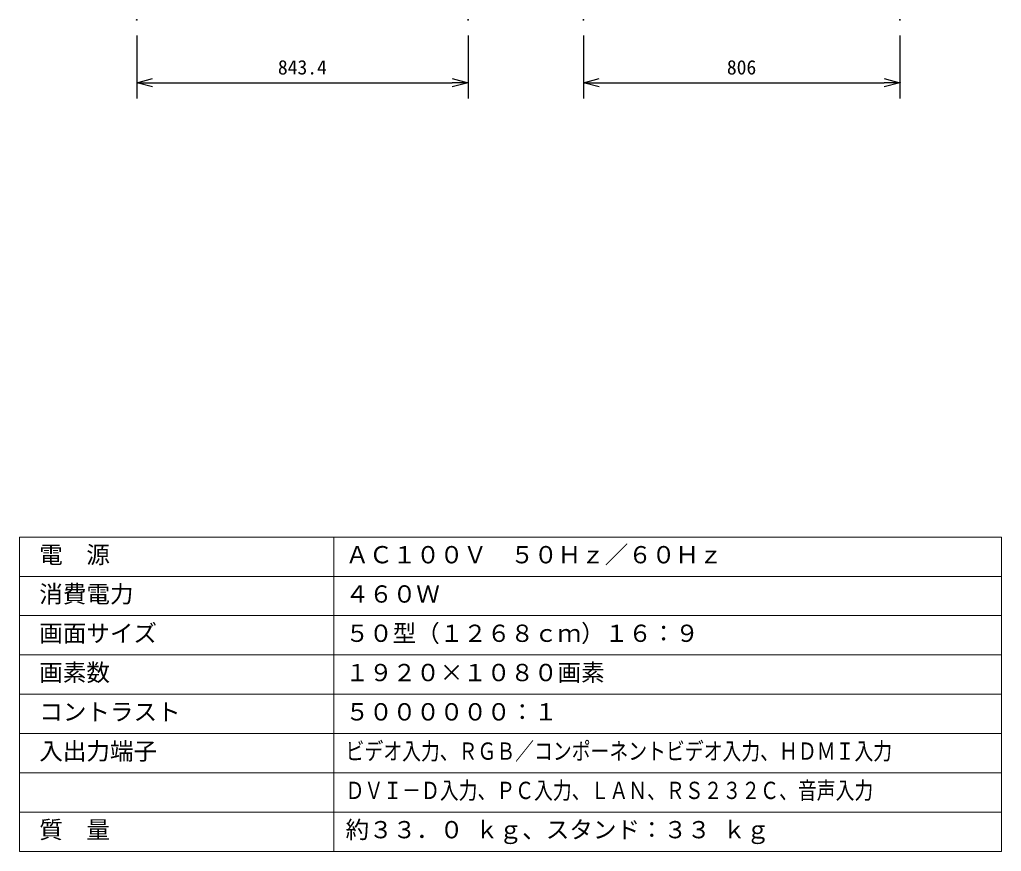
# Model space of a CAD drawing. Units: millimetres, scale not verified. Extents: x -62 to 63, y -117 to 117.
# Drawn here: x -62.5 to 62.5, y -116.5 to -10.6 of the extents above; entities that cross this region are included whole.
import ezdxf
from ezdxf.enums import TextEntityAlignment as Align

# ---------------------------------------------------------------- set-up
doc = ezdxf.new("R2010")
doc.units = ezdxf.units.MM
doc.header["$LTSCALE"] = 0.125
doc.header["$PDMODE"] = 32
doc.header["$PDSIZE"] = 0.0625
for name, color, linetype in [('0-0_0', 7, 'Continuous'), ('0-2_MOJI1', 7, 'Continuous'), ('0-4_DEFPOINTS', 7, 'Continuous'), ('0-6_SUNPO', 7, 'Continuous')]:
    doc.layers.add(name, color=color, linetype=linetype)
doc.layers.add('0-1_WAKU', color=1, linetype='Continuous', lineweight=18)
doc.styles.add('ＭＳ ゴシック', font='')
doc.styles.get('ＭＳ ゴシック').set_extended_font_data('MS Gothic')

# ---------------------------------------------------------------- blocks, each defined once
blk = doc.blocks.new('_OPEN30')
at = {"layer": '0-0_0'}
blk.add_line((0, 0), (-1, 0), dxfattribs=at)
blk.add_lwpolyline([(-1, 0.26795), (0, 0), (-1, -0.26795)], dxfattribs=at)
blk = doc.blocks.new('D9')
at = {"layer": '0-4_DEFPOINTS'}
for p in [(-50.245, 4.5678), (-8.075, 4.5678), (-8.075, -3.4322)]:
    blk.add_point(p, dxfattribs=at)
at = {"layer": '0-6_SUNPO'}
for p, q in [((-50.245, 2.5678), (-50.245, -5.4322)), ((-8.075, 2.5678), (-8.075, -5.4322)), ((-48.245, -3.4322), (-10.075, -3.4322))]:
    blk.add_line(p, q, dxfattribs=at)
at = {"layer": '0-6_SUNPO', "xscale": 2, "yscale": 2, "rotation": 180}
blk.add_blockref('_OPEN30', (-50.245, -3.4322), dxfattribs=at)
at = {"layer": '0-6_SUNPO', "xscale": 2, "yscale": 2}
blk.add_blockref('_OPEN30', (-8.075, -3.4322), dxfattribs=at)
at = {"layer": '0-6_SUNPO', "style": 'ＭＳ ゴシック'}
blk.add_text('843.4', height=1.833, dxfattribs=at).set_placement((-32.285, -2.9322), align=Align.BOTTOM_LEFT)
blk = doc.blocks.new('D8')
at = {"layer": '0-4_DEFPOINTS'}
for p in [(6.6086, 4.5678), (46.9086, 4.5678), (46.9086, -3.4322)]:
    blk.add_point(p, dxfattribs=at)
at = {"layer": '0-6_SUNPO'}
for p, q in [((6.6086, 2.5678), (6.6086, -5.4322)), ((46.9086, 2.5678), (46.9086, -5.4322)), ((8.6086, -3.4322), (44.9086, -3.4322))]:
    blk.add_line(p, q, dxfattribs=at)
at = {"layer": '0-6_SUNPO', "xscale": 2, "yscale": 2, "rotation": 180}
blk.add_blockref('_OPEN30', (6.6086, -3.4322), dxfattribs=at)
at = {"layer": '0-6_SUNPO', "xscale": 2, "yscale": 2}
blk.add_blockref('_OPEN30', (46.9086, -3.4322), dxfattribs=at)
at = {"layer": '0-6_SUNPO', "style": 'ＭＳ ゴシック'}
blk.add_text('806', height=1.833, dxfattribs=at).set_placement((24.8836, -2.9322), align=Align.BOTTOM_LEFT)

msp = doc.modelspace()

# ---------------------------------------------------------------- linework, layer by layer
at = {"layer": '0-1_WAKU', "color": 4}
for p, q in [((-62.4941, -76.5044), (-62.4941, -116.5044)), ((-62.4941, -76.5044), (62.5059, -76.5044)), ((-22.4941, -76.5044), (-22.4941, -116.5044)), ((62.5059, -76.5044), (62.5059, -116.5044)), ((62.5059, -116.5044), (-62.4941, -116.5044))]:
    msp.add_line(p, q, dxfattribs=at)
at = {"layer": '0-1_WAKU'}
for p, q in [((-62.4941, -81.5044), (62.5059, -81.5044)), ((-62.4941, -86.5044), (62.5059, -86.5044)), ((-62.4941, -91.5044), (62.5059, -91.5044)), ((-62.4941, -96.5044), (62.5059, -96.5044)), ((-62.4941, -101.5044), (62.5059, -101.5044)), ((-62.4941, -106.5044), (62.5059, -106.5044)), ((-62.4941, -111.5044), (62.5059, -111.5044))]:
    msp.add_line(p, q, dxfattribs=at)

# ---------------------------------------------------------------- block references
at = {"layer": '0-6_SUNPO'}
for name in ['D9', 'D8']:
    msp.add_blockref(name, (2.6724, -15.2406), dxfattribs=at)

# ---------------------------------------------------------------- texts
at = {"layer": '0-2_MOJI1', "style": 'ＭＳ ゴシック'}
for s, p in [('電  源', (-59.9941, -80.5044)), ('ＡＣ１００Ｖ\u3000５０Ｈｚ／６０Ｈｚ', (-20.9941, -80.5044)), ('消費電力', (-59.9941, -85.5044)), ('４６０Ｗ', (-20.9941, -85.5044)), ('画面サイズ', (-59.9941, -90.5044)), ('５０型（１２６８ｃｍ）１６：９', (-20.9941, -90.5044)), ('画素数', (-59.9941, -95.5044)), ('１９２０×１０８０画素', (-20.9941, -95.5044)), ('コントラスト', (-59.9941, -100.5044)), ('５００００００：１', (-20.9941, -100.5044)), ('入出力端子', (-59.9941, -105.5044)), ('質\u3000量', (-59.9941, -115.5044)), ('約３３．０ ｋｇ、スタンド：３３ ｋｇ', (-20.9941, -115.5044))]:
    msp.add_text(s, height=2.199, dxfattribs=at).set_placement(p, align=Align.BOTTOM_LEFT)
at = {"layer": '0-2_MOJI1', "style": 'ＭＳ ゴシック', "width": 0.8}
for s, p in [('ビデオ入力、ＲＧＢ／コンポーネントビデオ入力、ＨＤＭＩ入力', (-20.9941, -105.5044)), ('ＤＶＩ－Ｄ入力、ＰＣ入力、ＬＡＮ、ＲＳ２３２Ｃ、音声入力', (-20.9941, -110.5044))]:
    msp.add_text(s, height=2.199, dxfattribs=at).set_placement(p, align=Align.BOTTOM_LEFT)

doc.saveas('drawing.dxf')
